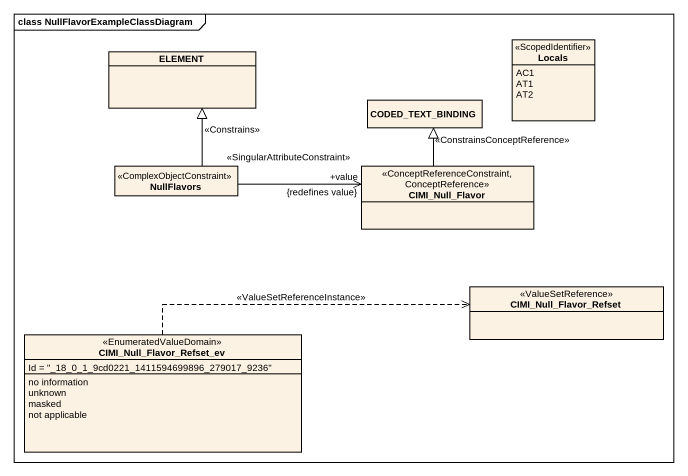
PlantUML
@startuml
mainframe class NullFlavorExampleClassDiagram
hide circle
hide empty members
class ELEMENT
enum Locals <<ScopedIdentifier>> {
  AC1
  AT1
  AT2
}
class CODED_TEXT_BINDING
class NullFlavors <<ComplexObjectConstraint>>
class CIMI_Null_Flavor <<ConceptReferenceConstraint, ConceptReference>>
enum CIMI_Null_Flavor_Refset <<ValueSetReference>>
enum CIMI_Null_Flavor_Refset_ev <<EnumeratedValueDomain>> {
  Id = "_18_0_1_9cd0221_1411594699896_279017_9236"
  no information
  unknown
  masked
  not applicable
}
NullFlavors -up-|> ELEMENT : <<Constrains>>
NullFlavors -right-> "+value\n{redefines value}\n<<SingularAttributeConstraint>>" CIMI_Null_Flavor
CIMI_Null_Flavor -up-|> CODED_TEXT_BINDING : <<ConstrainsConceptReference>>
CIMI_Null_Flavor_Refset_ev .right.> CIMI_Null_Flavor_Refset : <<ValueSetReferenceInstance>>
@enduml
